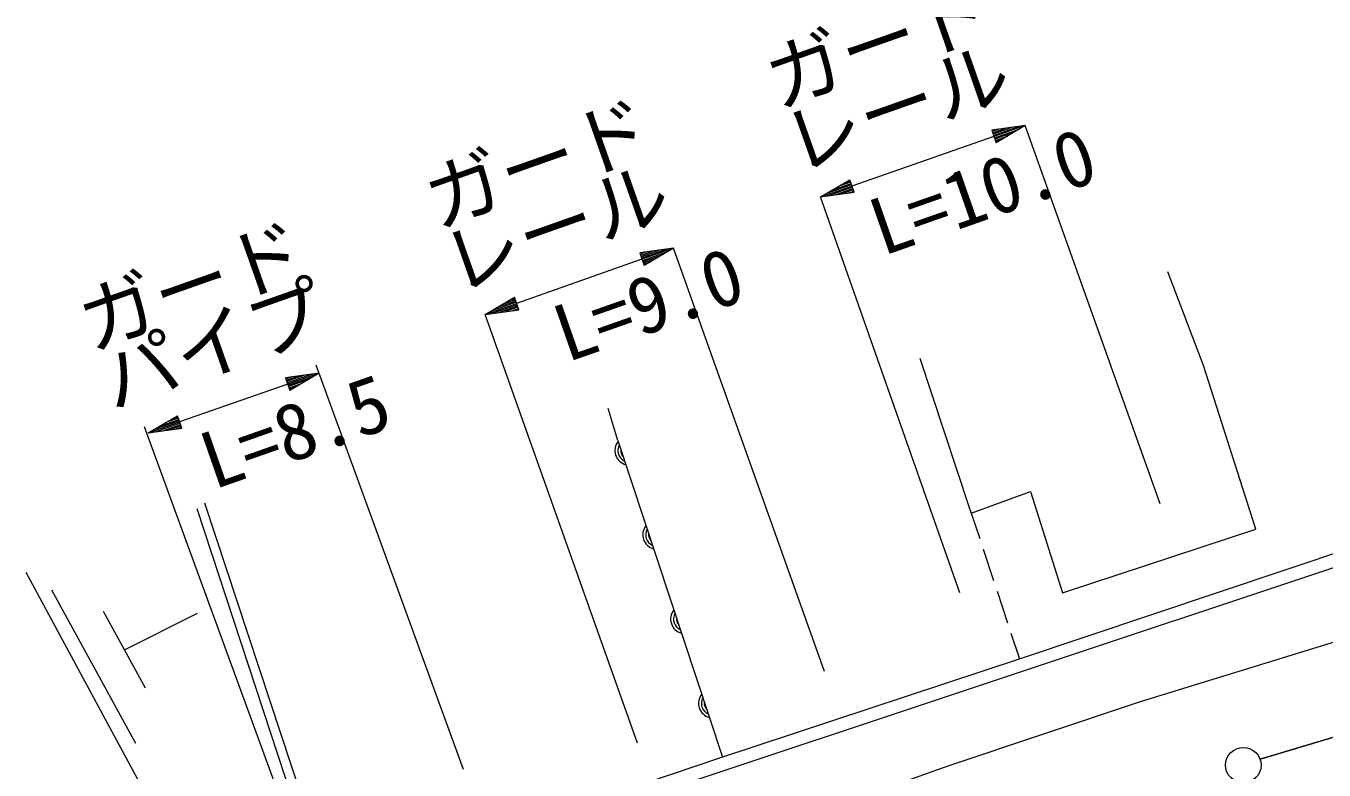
# Model space of a CAD drawing. Units: millimetres, scale not verified. Extents: x 40000 to 680000, y 20000 to 380000.
# Drawn here: x 113310 to 171835, y 286169 to 319697 of the extents above; entities that cross this region are included whole.
import ezdxf
from ezdxf.enums import TextEntityAlignment as Align

# ---------------------------------------------------------------- set-up
doc = ezdxf.new("R2010")
doc.units = ezdxf.units.MM
doc.header["$LTSCALE"] = 1000
doc.linetypes.add('CHAIN', pattern=[18.5, 12, -1.5, 3.5, -1.5])
for name, color, linetype, lineweight in [('M-BGD', 7, 'Continuous', 13), ('M-BMK', 2, 'CHAIN', 13), ('M-BMK-SRVR', 3, 'Continuous', 13), ('M-STR-HTXT', 7, 'Continuous', 13)]:
    doc.layers.add(name, color=color, linetype=linetype, lineweight=lineweight)
doc.styles.add('ＭＳ ゴシック', font='')
doc.styles.get('ＭＳ ゴシック').set_extended_font_data('MS Gothic')

msp = doc.modelspace()

# ---------------------------------------------------------------- linework, layer by layer
at = {"layer": 'M-BGD'}
for p, q in [((166396, 304391), (164788, 308624)), ((153612, 304730), (155813, 298041)), ((168767, 297025), (166396, 304391)), ((139994, 301024), (139553, 302460)), ((139994, 301024), (144712, 286749)), ((155931, 297749), (158607, 298718)), ((158607, 298718), (160046, 294146)), ((121015, 297956), (126572, 281037)), ((121354, 298210), (126973, 281223)), ((155813, 298041), (155931, 297749)), ((155931, 297749), (156310, 296602)), ((158099, 291183), (176302, 297279)), ((160046, 294146), (168767, 297025)), ((127745, 280489), (176218, 296602)), ((156467, 296128), (156937, 294703)), ((113310, 295078), (120253, 282208)), ((118268, 287370), (114475, 294281)), ((157094, 294228), (157564, 292804)), ((118702, 289857), (116805, 293312)), ((117754, 291584), (121041, 293237)), ((163518, 289236), (175879, 293046)), ((157721, 292329), (158099, 291183)), ((144552, 286696), (158099, 291183)), ((154882, 286357), (163518, 289236)), ((127528, 281003), (144552, 286696)), ((149632, 284494), (154882, 286357))]:
    msp.add_line(p, q, dxfattribs=at)
for centre, radius, start, end in [((140518, 300566), 654, 141.06846, 255.5103), ((140518, 300566), 523, 150.8797, 245.69906), ((140518, 300566), 392, 172.75615, 223.8226), ((141773, 296768), 654, 141.06846, 255.5103), ((141773, 296768), 523, 150.8797, 245.69906), ((141773, 296768), 392, 172.75615, 223.8226), ((143029, 292970), 654, 141.06846, 255.5103), ((143029, 292970), 523, 150.8797, 245.69906), ((143029, 292970), 392, 172.75615, 223.8226), ((144284, 289172), 654, 141.06846, 255.5103), ((144284, 289172), 523, 150.8797, 245.69906), ((144284, 289172), 392, 172.75615, 223.8226)]:
    msp.add_arc(centre, radius, start, end, dxfattribs=at)
at = {"layer": 'M-BMK'}
msp.add_open_spline([(168948, 286661), (171945, 287558), (172695, 287783), (175097, 288502), (176861, 289029), (177844, 289341), (179613, 289852), (182376, 290652), (183932, 291068), (186711, 291810), (188927, 292402), (190172, 292720), (192398, 293273), (194222, 293726), (195248, 293966), (197079, 294392), (199812, 295026), (201349, 295353), (204087, 295965), (206816, 296575), (208339, 296943), (211076, 297515), (215155, 298368), (217450, 298796), (221549, 299546), (224513, 300088), (226179, 300359), (229156, 300825), (232511, 301349), (234393, 301623), (237759, 302074), (242932, 302768), (245836, 303112), (251025, 303683), (254462, 304061), (256392, 304231), (259836, 304551), (262164, 304767), (262899, 304834), (265798, 305086)], degree=3, knots=[0, 0, 0, 0, 1, 1, 1, 2, 2, 2, 3, 3, 3, 4, 4, 4, 5, 5, 5, 6, 6, 6, 7, 7, 7, 8, 8, 8, 9, 9, 9, 10, 10, 10, 11, 11, 11, 12, 12, 12, 13, 13, 13, 13], dxfattribs=at)
at = {"layer": 'M-BMK-SRVR'}
msp.add_circle((168195, 286391), 800, dxfattribs=at)
at = {"layer": 'M-STR-HTXT'}
for p, q in [((158366, 315205), (156851, 314995)), ((156851, 314995), (157048, 314429)), ((157154, 315037), (156870, 314939)), ((156890, 314882), (157457, 315079)), ((157760, 315121), (156910, 314825)), ((156929, 314769), (158063, 315163)), ((158366, 315205), (156949, 314712)), ((156969, 314656), (158102, 315050)), ((157839, 314895), (156989, 314599)), ((158366, 315205), (157048, 314429)), ((164442, 298167), (158366, 315205)), ((156949, 314712), (150550, 312484)), ((157008, 314542), (157575, 314739)), ((157311, 314584), (157028, 314486)), ((149133, 311991), (150451, 312767)), ((150530, 312541), (149397, 312146)), ((149660, 312301), (150510, 312597)), ((150490, 312654), (149924, 312457)), ((150187, 312612), (150471, 312711)), ((150648, 312201), (150451, 312767)), ((149133, 311991), (150550, 312484)), ((149133, 311991), (150648, 312201)), ((155409, 294152), (149133, 311991)), ((150569, 312427), (149436, 312033)), ((149739, 312075), (150589, 312371)), ((150609, 312314), (150042, 312117)), ((150345, 312159), (150629, 312257)), ((142499, 309687), (140985, 309471)), ((141893, 309601), (141044, 309301)), ((141064, 309244), (142196, 309644)), ((142499, 309687), (141084, 309188)), ((142499, 309687), (141184, 308905)), ((149312, 290610), (142499, 309687)), ((141084, 309188), (135433, 307194)), ((140985, 309471), (141184, 308905)), ((141287, 309514), (141005, 309414)), ((141024, 309358), (141590, 309557)), ((141104, 309131), (142236, 309531)), ((141973, 309374), (141124, 309075)), ((141144, 309018), (141710, 309218)), ((141447, 309061), (141164, 308962)), ((134019, 306695), (135333, 307477)), ((134545, 307007), (135393, 307307)), ((135373, 307363), (134808, 307164)), ((135071, 307320), (135353, 307420)), ((135533, 306911), (135333, 307477)), ((134019, 306695), (135433, 307194)), ((134019, 306695), (135533, 306911)), ((140885, 287377), (134019, 306695)), ((135413, 307250), (134282, 306851)), ((135453, 307137), (134322, 306738)), ((134625, 306781), (135473, 307081)), ((135493, 307024), (134927, 306824)), ((135230, 306868), (135513, 306967)), ((133033, 286186), (126399, 304412)), ((126528, 304058), (125013, 303845)), ((125013, 303845), (125211, 303278)), ((125316, 303887), (125033, 303788)), ((125053, 303731), (125619, 303930)), ((125922, 303972), (125072, 303675)), ((125092, 303618), (126225, 304015)), ((126528, 304058), (125112, 303561)), ((125132, 303505), (126264, 303902)), ((126001, 303746), (125152, 303448)), ((126528, 304058), (125211, 303278)), ((125112, 303561), (120239, 301853)), ((125172, 303392), (125738, 303590)), ((125475, 303434), (125192, 303335)), ((118824, 301357), (120140, 302136)), ((120180, 302023), (119613, 301825)), ((119877, 301981), (120160, 302080)), ((120338, 301570), (120140, 302136)), ((124912, 284546), (118649, 301630)), ((118824, 301357), (120239, 301853)), ((118824, 301357), (120338, 301570)), ((120219, 301910), (119087, 301513)), ((120259, 301797), (119127, 301400)), ((119350, 301669), (120200, 301967)), ((119430, 301442), (120279, 301740)), ((120299, 301684), (119733, 301485)), ((120036, 301528), (120319, 301627))]:
    msp.add_line(p, q, dxfattribs=at)

# ---------------------------------------------------------------- texts
at = {"layer": 'M-BGD', "style": 'ＭＳ ゴシック'}
for s, p in [('ガード', (116498, 304321)), ('パイプ', (117464, 301650))]:
    msp.add_text(s, height=2566, rotation=19.425, dxfattribs=at).set_placement(p, align=Align.BOTTOM_LEFT)
at = {"layer": 'M-STR-HTXT', "style": 'ＭＳ ゴシック'}
for s, rotation, p in [('ガード', 19.425, (147468, 315247)), ('レール', 19.425, (148294, 312343)), ('ガード', 19.425, (132101, 309838)), ('L=10.0', 19.316, (152178, 308590)), ('レール', 19.425, (132926, 306934)), ('L=9.0', 19.316, (137937, 303795)), ('L=8.5', 19.316, (122007, 298062))]:
    msp.add_text(s, height=2566, rotation=rotation, dxfattribs=at).set_placement(p, align=Align.BOTTOM_LEFT)

doc.saveas('drawing.dxf')
